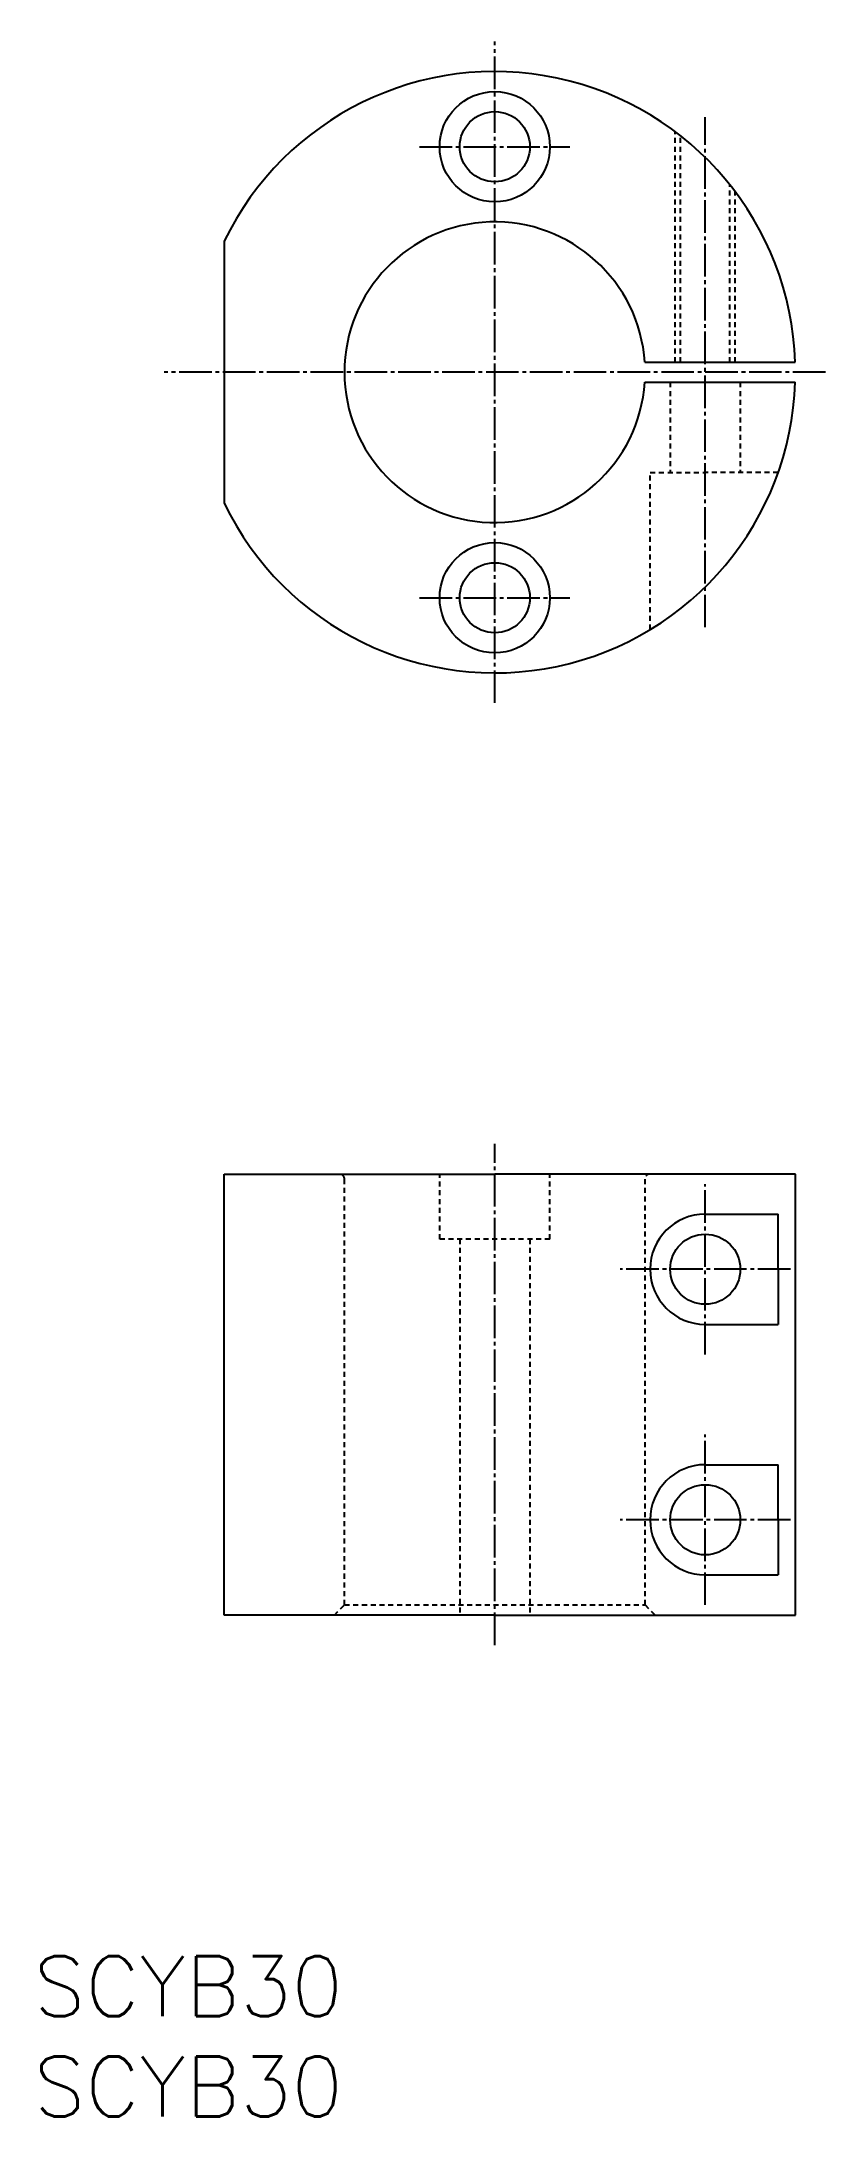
# Model space of a CAD drawing. Extents: x 325 to 403, y -2044 to -1837.
import ezdxf

# ---------------------------------------------------------------- set-up
doc = ezdxf.new("R2010")
doc.units = 0
doc.header["$LTSCALE"] = 0.25
doc.linetypes.add('CENTER', pattern=[17.5, 13, -1.5, 1.5, -1.5])
doc.linetypes.add('DASHED', pattern=[3.5, 2, -1.5])
doc.layers.get('0').update_dxf_attribs({"linetype": 'CONTINUOUS'})
doc.layers.add('CENTER', color=1, linetype='CENTER')
doc.styles.get("Standard").update_dxf_attribs({"font": 'txt', "bigfont": 'BIGFONT'})

msp = doc.modelspace()

# ---------------------------------------------------------------- linework, layer by layer
at = {"color": 3, "linetype": 'DASHED'}
for p, q in [((388.01, -1868.67), (388.01, -1845.67)), ((388.55, -1868.67), (388.55, -1846.08)), ((393.47, -1868.67), (393.47, -1850.97)), ((394.01, -1868.67), (394.01, -1851.67)), ((387.51, -1870.67), (387.51, -1879.67)), ((394.51, -1870.67), (394.51, -1879.67)), ((385.51, -1879.67), (391.01, -1879.67)), ((385.51, -1895.35), (385.51, -1879.67)), ((398.29, -1879.67), (391.01, -1879.67)), ((355.01, -1992.67), (355.01, -1950.17)), ((364.51, -1956.17), (364.51, -1949.67)), ((375.51, -1956.17), (375.51, -1949.67)), ((385.01, -1992.67), (385.01, -1950.17)), ((375.51, -1956.17), (364.51, -1956.17)), ((366.51, -1956.17), (366.51, -1993.67)), ((373.51, -1956.17), (373.51, -1993.67)), ((354.01, -1993.67), (355.01, -1992.67)), ((355.01, -1992.67), (385.01, -1992.67)), ((385.01, -1992.67), (386.01, -1993.67))]:
    msp.add_line(p, q, dxfattribs=at)
at = {"color": 7, "linetype": 'CONTINUOUS'}
for p, q in [((343.01, -1856.59), (343.01, -1882.75)), ((384.98, -1868.67), (399.99, -1868.67)), ((384.98, -1870.67), (399.99, -1870.67)), ((343.01, -1949.67), (370.01, -1949.67)), ((343.01, -1993.67), (343.01, -1949.67)), ((400.01, -1949.67), (370.01, -1949.67)), ((400.01, -1993.67), (400.01, -1949.67)), ((391.01, -1953.67), (398.29, -1953.67)), ((398.29, -1959.17), (398.29, -1953.67)), ((398.29, -1959.17), (398.29, -1964.67)), ((391.01, -1964.67), (398.29, -1964.67)), ((391.01, -1978.67), (398.29, -1978.67)), ((398.29, -1984.17), (398.29, -1978.67)), ((398.29, -1984.17), (398.29, -1989.67)), ((391.01, -1989.67), (398.29, -1989.67)), ((370.01, -1993.67), (343.01, -1993.67)), ((370.01, -1993.67), (400.01, -1993.67))]:
    msp.add_line(p, q, dxfattribs=at)
for centre, radius in [((370.01, -1847.17), 5.5), ((370.01, -1847.17), 3.5), ((370.01, -1892.17), 5.5), ((370.01, -1892.17), 3.5), ((391.01, -1959.17), 3.5), ((391.01, -1984.17), 3.5)]:
    msp.add_circle(centre, radius, dxfattribs=at)
for centre, radius, start, end in [((370.01, -1869.67), 30, 1.9102, 154.1581), ((370.01, -1869.67), 15, 3.8226, 356.1774), ((370.01, -1869.67), 30, 205.8419, 358.0898), ((391.01, -1959.17), 5.5, 90, 270), ((391.01, -1984.17), 5.5, 90, 270)]:
    msp.add_arc(centre, radius, start, end, dxfattribs=at)
at = {"color": 3, "linetype": 'DASHED'}
for centre, start, end in [((354.51, -1950.17), 0, 90), ((385.51, -1950.17), 90, 180)]:
    msp.add_arc(centre, 0.5, start, end, dxfattribs=at)
at = {"layer": 'CENTER', "color": 1, "linetype": 'CENTER'}
for p, q in [((370.01, -1902.67), (370.01, -1836.67)), ((391.01, -1895.12), (391.01, -1844.21)), ((362.51, -1847.17), (377.51, -1847.17)), ((403.01, -1869.67), (337.01, -1869.67)), ((362.51, -1892.17), (377.51, -1892.17)), ((370.01, -1996.67), (370.01, -1946.67)), ((391.01, -1967.67), (391.01, -1950.67)), ((399.51, -1959.17), (382.51, -1959.17)), ((391.01, -1992.67), (391.01, -1975.67)), ((399.51, -1984.17), (382.51, -1984.17))]:
    msp.add_line(p, q, dxfattribs=at)

# ---------------------------------------------------------------- texts
at = {"color": 7, "linetype": 'CONTINUOUS'}
for p in [(324.01, -2033.71), (324.01, -2043.71)]:
    msp.add_text('SCYB30', height=6, dxfattribs=at).set_placement(p)

doc.saveas('drawing.dxf')
